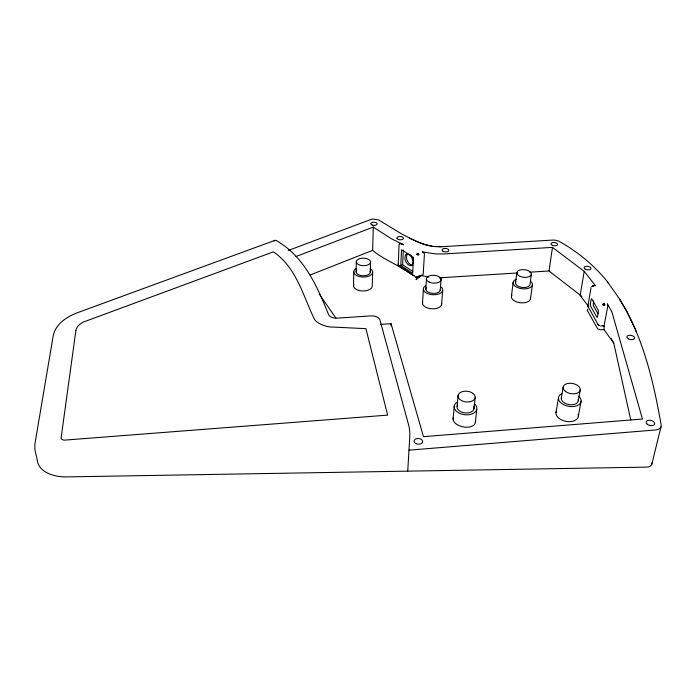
<?xml version="1.0" encoding="UTF-8"?>
<svg xmlns="http://www.w3.org/2000/svg" width="696" height="696" viewBox="0 0 696 696"><rect width="100%" height="100%" fill="white"/><g stroke="black" fill="none" stroke-linecap="round" stroke-linejoin="round"><path stroke-width="1.04" d="M353.533 285.821L353.751 271.936M356.117 271.945L356.291 261.87M401.113 267.429L399.078 266.116L398.216 264.393L399.095 244.444L400.122 243.374L403.637 244.792L391.256 238.676L373.282 227.096L295.835 256.563M398.425 265.159L399.078 266.116L398.208 264.071M604.389 304.944C605.276 303.961 603.11 303.813 602.875 304.761L604.311 303.952L603.789 305.213L604.441 303.978L603.058 304.9L604.111 303.848L602.936 304.23L604.85 304.952L604.633 305.344L604.441 303.734L602.606 304.457L604.441 303.734L604.346 305.327L604.563 303.978L602.719 304.613C605.955 303.343 601.866 304.239 604.772 304.596M630.785 420.019L613.759 343.084L603.963 329.608L604.058 325.841L607.695 306.692A2.532 0.861 87.3 0 0 607.721 305.544L607.382 303.787L611.949 312.113L642.452 419.035L423.481 436.67L391.065 323.683L380.416 324.406M370.289 271.988L370.559 261.913M403.341 268.847L411.501 274.215C399.139 265.237 384.488 260.217 372.63 250.351L373.282 227.096M372.656 271.997L372.264 285.873A9.37 5.116 1.2 0 1 361.972 290.963A9.37 5.116 1.2 0 1 353.777 284.603M415.86 277.243L417.739 277.252L415.782 277.269L416.643 277.112M390.978 325.798L391.065 323.683M400.8 265.472L401.54 249.742L413.537 257.52L412.667 273.345L400.8 265.472L402.627 264.715L412.815 271.457M402.627 264.715L403.332 250.047M407.734 471.148L409.805 436.392A7.682 1.244 85.1 0 0 408.787 425.543L379.929 319.916A8.065 4.62 1.6 0 0 370.777 315.897L337.308 318.133A7.987 4.533 0.3 0 1 328.634 314.801C317.306 286.561 304.465 256.885 276.79 240.851A6.003 2.801 69.6 0 0 274.059 241.155M423.055 252.161L422.437 251.813L424.195 253.327A2.105 1.723 34.2 0 1 424.421 254.292L423.185 274.085A2.079 1.679 33.4 0 1 422.855 274.903L420.636 275.425M422.498 303.421L423.377 289.371M425.795 289.379L426.457 279.174M440.237 290.371L441.064 279.218M441.569 304.761L442.639 290.693M587.824 306.344L591.087 287.57M587.85 306.144L588.564 305.17M587.85 306.553L587.85 306.031M587.946 306.762L587.876 306.24M453.07 419.192L454.297 405.785M457.098 406.22L458.116 395.25M598.168 324.788L587.972 306.457M598.316 325.006L598.195 324.475M473.959 408.848L475.124 397.86A8.613 5.368 6.2 0 0 463.336 391.396A8.613 5.368 6.2 0 0 461.378 400.505A8.613 5.368 6.2 0 0 475.124 397.86M475.368 422.524L476.777 409.291M598.534 325.215L598.351 324.693M416.591 277.4C418.305 277.582 415.756 277.199 416.556 277.469M418.044 253.561L416.904 254.553L417.739 253.483L417.861 254.788L418.018 253.344L416.721 254.449L418.252 253.527L418.627 254.753L418.018 253.344L417.121 254.64L418.018 253.344L418.122 254.797L418.252 253.527M598.786 325.406L598.56 324.901M511.43 296.296L513.143 282.332M515.545 282.654L516.806 272.519M599.091 325.58L598.821 325.102M531.344 274.424A7.334 3.819 6.4 0 1 519.877 276.295A7.334 3.819 6.4 0 1 520.991 269.761A7.334 3.819 6.4 0 1 531.344 274.424L529.978 284.568A7.282 3.854 6.5 0 1 521.208 287.283A7.282 3.854 6.5 0 1 515.927 281.776M530.491 298.871L532.388 284.89M581.873 296.435L549.031 270.979L552.476 247.385L444.178 253.953L435.609 253.936L422.794 251.987M599.421 325.728L599.125 325.276M593.166 285.882C594.236 286.543 593.392 285.029 592.653 285.795C594.61 285.534 590.904 285.96 593.914 285.986C593.366 285.195 591.008 286.674 593.566 285.882L592.07 286.543L592.653 285.795L593.523 285.969L592.044 286.395L593.166 286.134M555.982 412.719L558.47 397.729M561.289 398.155L563.134 387.237M552.476 247.385L584.214 271.344L580.142 295.391L588.729 306.71M593.679 300.933L593.244 304.457A2.506 0.879 86.4 0 0 593.505 305.935L597.995 313.861M578.272 400.722L580.247 389.803M578.359 416.165L581.108 401.157M600.561 326.006L604.128 325.537M602.867 325.937L604.058 325.841A2.497 0.835 87 0 1 603.876 326.302M288.275 250.464L370.246 219.701A6.525 3.236 1.4 0 1 373.456 219.083L378.676 219.953L402.332 234.343L416.478 241.521L426.283 245.044L433.051 246.436L441.316 246.741L552.546 240.085A7.047 3.48 6.8 0 1 559.471 241.564C577.793 251.813 594.262 265.394 607.434 281.767L620.301 300.037L626.496 310.877C645.296 346.277 654.292 385.845 661.157 425.047A9.231 5.498 13.8 0 1 655.388 429.989L408.987 450.164M651.83 464.136L661.009 426.796M416.278 277.33L415.66 276.704M417.844 253.805L416.947 254.162L418.853 254.701C418.844 253.475 417.478 253.518 417.6 254.762L418.157 253.553L417.356 254.71C418.079 252.691 416.678 254.588 418.705 254.014M398.382 265.072L398.216 264.393M634.822 328.364L626.496 310.877M604.554 304.274L604.346 305.327M604.563 303.978L603.528 305.126L604.067 304.178M407.36 253.84C404.933 257.807 407.804 265.002 412.702 265.124M417.2 277.243L416.339 278.722L417.339 277.356M400.243 243.4L399.548 243.556L400.905 243.678M604.311 304.248L603.284 305.022L604.198 303.908M416.112 279.383L420.201 276.147M594.662 285.656L595.437 285.691L584.214 271.344M416.199 279.374L421.358 275.529L428.823 277.13M402.027 244.192L402.845 244.505M417.722 277.06L421.358 275.529L417.113 277.33M587.859 309.155L587.267 310.451L597.603 328.738L599.865 329.756L603.963 329.608M416.974 277.208L419.705 275.877M416.852 277.025L419.644 275.842M310.225 274.981L372.63 250.351M274.929 240.364L77.334 312.756C66.72 316.715 55.402 324.11 53.157 336.081L34.87 444.152L34.887 449.503L37.48 461.1M593.653 285.673L592.801 286.282M416.591 277.26L416.182 277.295M439.202 277.826L517.789 272.954M529.639 272.206L549.031 270.979M407.986 253.796L405.838 254.44C403.332 258.46 406.281 265.62 411.171 265.759L412.145 265.159C414.381 261.635 412.363 256.728 409.274 254.353M441.316 246.741L433.051 246.436M439.428 277.669L442.386 277.721M432.416 246.349L423.272 244.131M593.679 285.821L592.801 285.717L593.444 285.708M399.382 266.35L399.835 266.638M619.805 299.863L626.487 310.79M423.116 244.079L409.344 238.128M401.113 267.255L401.105 267.647M401.74 267.777L414.651 276.286M412.354 274.676L414.007 275.686M401.453 267.795L404.332 269.709M607.434 281.767L607.86 282.324M319.186 293.956L335.898 318.072M418.392 253.779L418.374 254.788L418.183 253.822M413.163 260.4L410.71 254.927M611.079 338.421L613.759 343.084M634.883 328.216L636.492 332.253M37.453 461.1A31.929 19.384 -6 0 0 66.686 476.899L646.375 467.12A9.065 5.02 18.1 0 0 651.847 462.892M578.176 414.451A11.336 6.96 10.7 0 1 566.483 421.445A11.336 6.96 10.7 0 1 556.487 411.11M578.646 396.163A11.458 6.908 10.4 0 1 577.175 405.646A11.458 6.908 10.4 0 1 561.455 403.28A11.458 6.908 10.4 0 1 561.803 393.623M370.037 271.083A7.091 3.793 1.2 0 1 362.503 275.755A7.091 3.793 1.2 0 1 356.874 270.187M370.107 268.647A9.457 5.055 1.2 0 1 369.915 275.668A9.457 5.055 1.2 0 1 356.796 275.625A9.457 5.055 1.2 0 1 356.03 268.604M474.942 404.185A11.397 7.195 6.3 0 1 472.445 413.781A11.397 7.195 6.3 0 1 456.976 411.78A11.397 7.195 6.3 0 1 457.533 401.94M475.325 420.984A11.327 6.569 11.4 0 1 463.919 427.04A11.327 6.569 11.4 0 1 453.279 417.696M578.132 399.452A8.596 5.185 10.4 0 1 569.276 404.646A8.596 5.185 10.4 0 1 561.672 396.955M473.524 406.246A8.543 5.394 6.3 0 1 465.363 412.972A8.543 5.394 6.3 0 1 457.637 405.002M530.413 297.601A9.622 5.185 6.6 0 1 520.034 302.734A9.622 5.185 6.6 0 1 511.943 295.113M530.535 281.219A9.709 5.133 6.5 0 1 528.786 288.179A9.709 5.133 6.5 0 1 515.423 286.413A9.709 5.133 6.5 0 1 516.197 279.322M440.307 289.414A7.282 3.967 3.7 0 1 431.859 293.286A7.282 3.967 3.7 0 1 426.387 287.535M441.238 286.961A9.709 5.29 3.7 0 1 439.185 293.816A9.709 5.29 3.7 0 1 426.3 292.938A9.709 5.29 3.7 0 1 425.36 285.873M441.655 303.473A9.622 5.342 3.7 0 1 431.65 308.815A9.622 5.342 3.7 0 1 422.62 302.142M590.295 303.865L590.304 304.657A2.506 0.87 86.4 0 0 590.565 306.136L596.872 317.185A2.54 0.896 86.1 0 0 597.429 317.115L598.456 311.53A2.549 0.896 86.2 0 0 598.186 310.025L591.826 299.028A2.514 0.87 86.4 0 0 591.287 299.123L590.295 303.865M75.873 330.609L61.074 438.132A4.759 2.932 -12.3 0 0 64.284 440.142L387.629 415.12L365.913 328.66L329.243 326.885A23.968 13.607 0.3 0 1 314.644 319.681C303.038 295.965 296.653 267.664 273.38 251.839L83.468 322.022A18.192 10.005 -8.4 0 0 76.517 328.408L75.873 330.609M397.094 238.589L396.938 238.162A3.263 1.653 2.3 0 1 401.409 236.666A3.263 1.653 2.3 0 1 402.427 239.441A3.263 1.653 2.3 0 1 397.094 238.589M358.623 264.628A7.134 3.758 1.2 0 0 370.402 262.818A7.134 3.758 1.2 0 0 361.25 258.294A7.134 3.758 1.2 0 0 358.623 264.628M565.439 391.396A8.665 5.15 10.2 0 0 579.899 390.995A8.665 5.15 10.2 0 0 569.728 383.261A8.665 5.15 10.2 0 0 565.439 391.396M429.145 282.071A7.334 3.932 3.6 0 0 440.994 280.166A7.334 3.932 3.6 0 0 431.146 275.416A7.334 3.932 3.6 0 0 429.145 282.071M585.249 269.161A3.48 1.757 8.1 0 0 590.93 268.795A3.48 1.757 8.1 0 0 586.458 266.281A3.48 1.757 8.1 0 0 585.249 269.161M552.398 245.34A3.341 1.653 6.8 0 0 557.592 244.583A3.341 1.653 6.8 0 0 552.868 242.521A3.341 1.653 6.8 0 0 552.398 245.34M443.056 251.282A3.376 1.731 3.7 0 0 448.702 250.778A3.376 1.731 3.7 0 0 444.57 248.446A3.376 1.731 3.7 0 0 443.056 251.282M415.834 443.543A4.298 2.854 4.5 0 0 422.629 441.829A4.298 2.854 4.5 0 0 416.617 438.654A4.298 2.854 4.5 0 0 415.834 443.543M647.202 424.203A4.367 2.601 13.7 0 0 654.475 424.403A4.367 2.601 13.7 0 0 649.542 420.219A4.367 2.601 13.7 0 0 647.202 424.203M628.314 338.778A3.88 2.114 10.7 0 0 634.543 338.317A3.88 2.114 10.7 0 0 629.445 335.272A3.88 2.114 10.7 0 0 628.314 338.778M372.221 225.069A3.193 1.583 1.4 0 0 377.189 223.955A3.193 1.583 1.4 0 0 372.595 222.337A3.193 1.583 1.4 0 0 372.221 225.069"/></g></svg>
